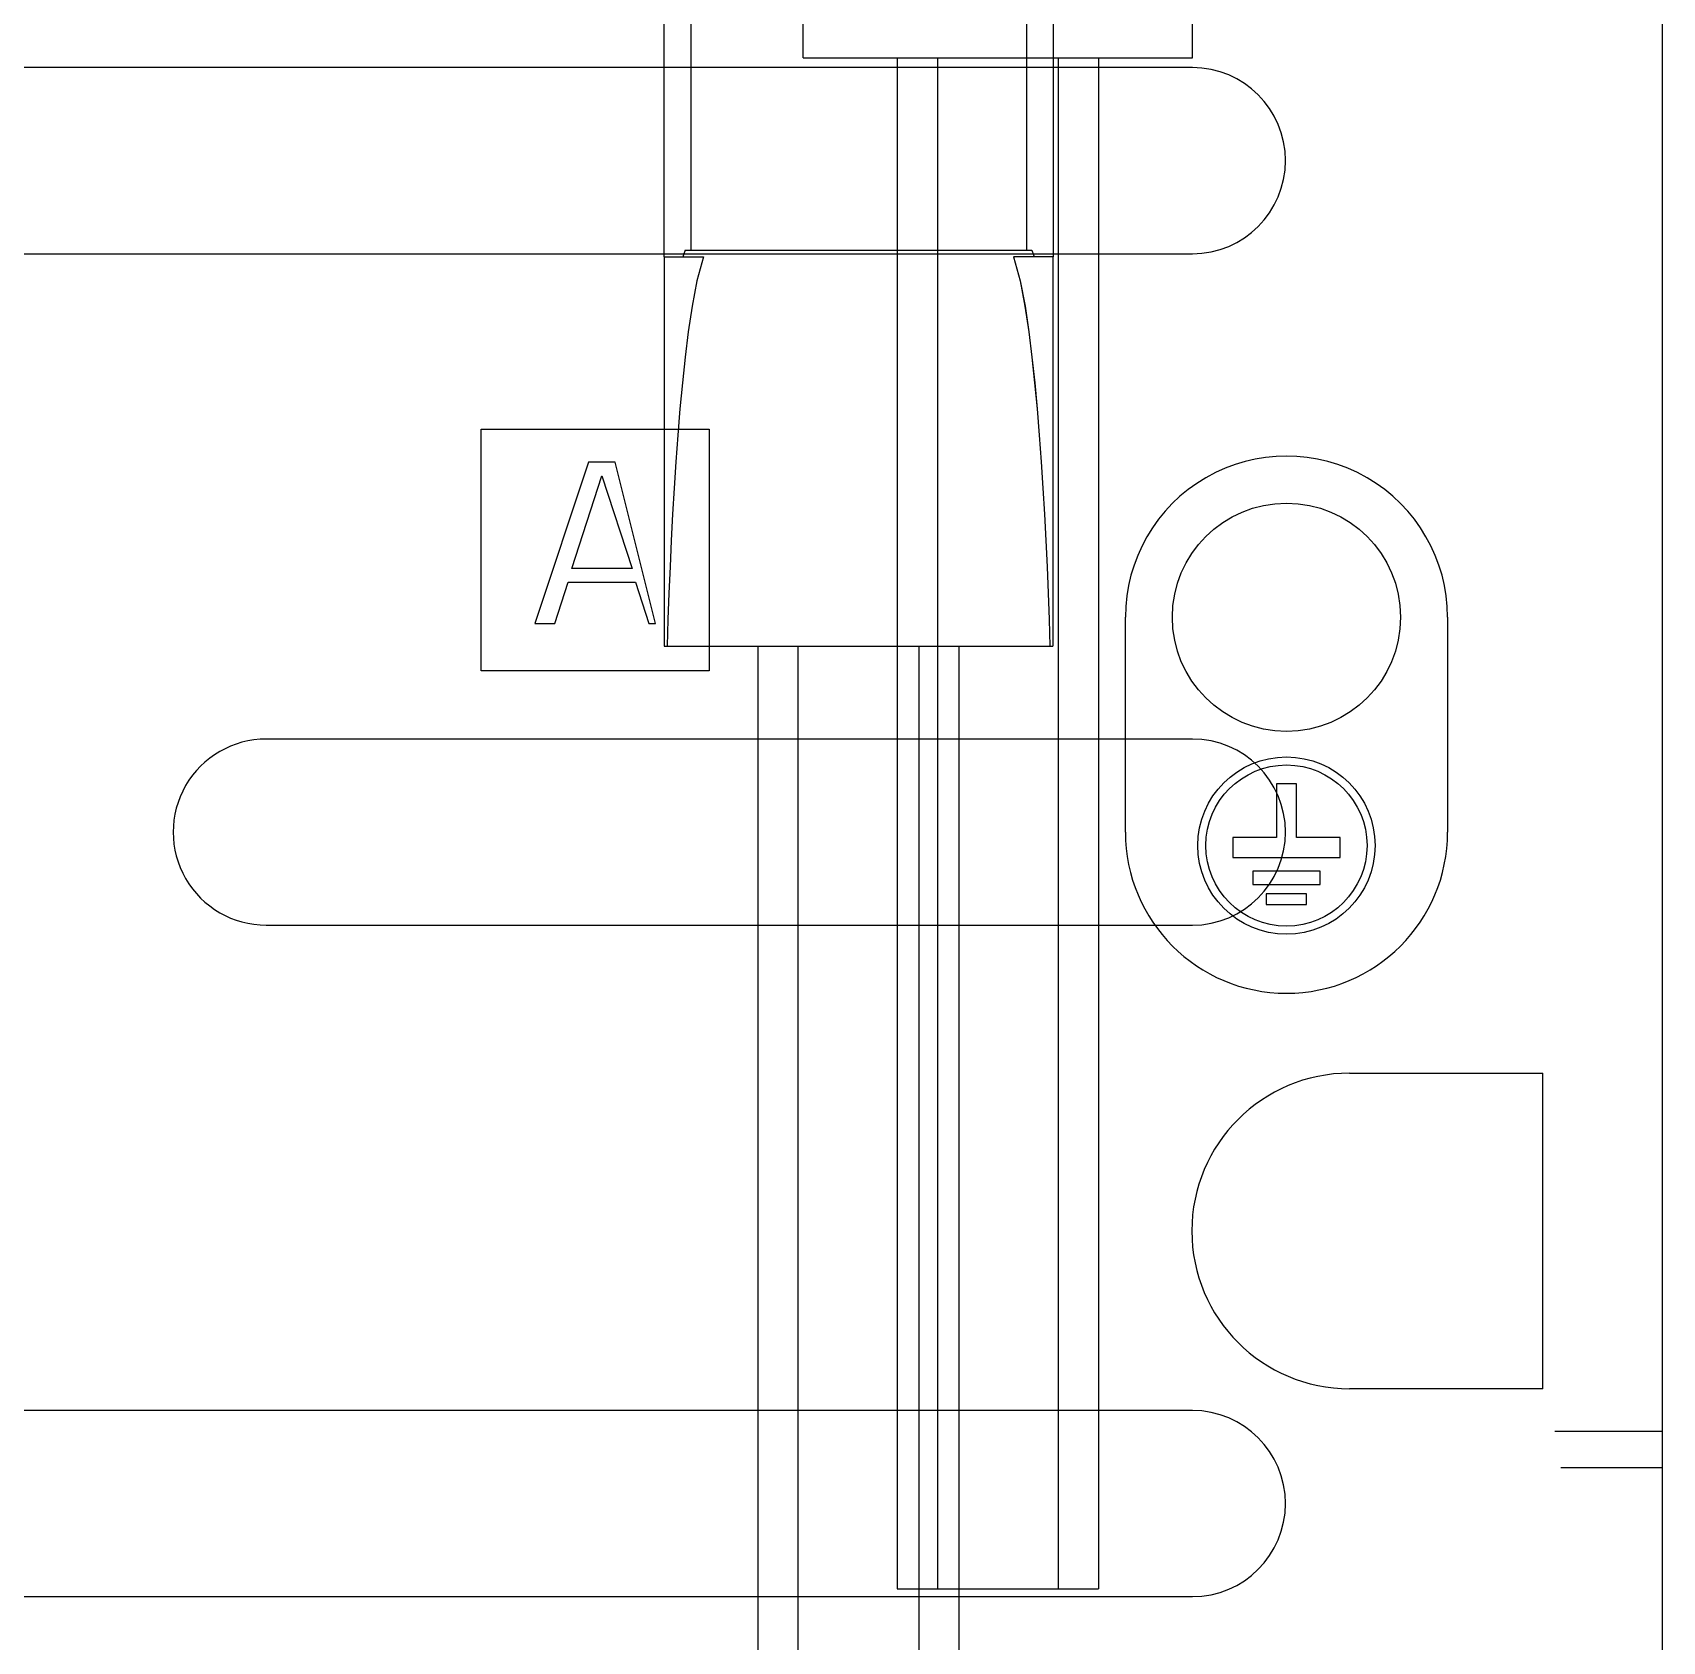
# Model space of a CAD drawing. Extents: x 0 to 171, y 0 to 414.
# Drawn here: x 101.7 to 162, y 108.2 to 167.7 of the extents above; entities that cross this region are included whole.
import ezdxf

# ---------------------------------------------------------------- set-up
doc = ezdxf.new("R2010")
doc.units = 0
doc.layers.add('-15N-THT. THIẾT BỊ ĐÓNG MỞ', color=40, linetype='CONTINUOUS')

# ---------------------------------------------------------------- blocks, each defined once
blk = doc.blocks.new('06 - N - SC VSD ATV630U75~D11N4')
at = {"layer": '-15N-THT. THIẾT BỊ ĐÓNG MỞ'}
for p, q in [((76.549, -202.049), (76.549, 171.658)), ((44.734, -40.166), (44.734, -13.819)), ((39.577, -35.592), (39.577, -47.523)), ((40.571, -35.592), (40.571, -47.286)), ((40.571, -35.592), (40.571, -47.286)), ((53, -35.592), (53, -47.286)), ((53, -35.592), (53, -47.286)), ((53.994, -35.592), (53.994, -47.523)), ((53.994, -35.592), (53.994, -47.523)), ((59.15, -40.166), (59.15, -37.18)), ((44.734, -40.166), (44.734, -40.166)), ((44.734, -40.166), (59.15, -40.166)), ((48.214, -40.166), (48.214, -40.166)), ((48.214, -40.166), (48.214, -96.836)), ((49.705, -40.166), (49.705, -96.836)), ((54.179, -40.166), (54.179, -96.836)), ((55.67, -40.166), (55.67, -40.166)), ((55.67, -40.166), (55.67, -96.836)), ((59.15, -40.166), (59.15, -40.166)), ((59.15, -40.524), (-59.15, -40.524)), ((59.15, -40.524), (59.15, -40.524)), ((60.656, -47.066), (60.656, -47.066)), ((-59.15, -47.412), (59.15, -47.412)), ((39.577, -47.523), (39.577, -47.523)), ((39.577, -47.523), (41.05, -47.523)), ((39.593, -47.523), (39.593, -61.939)), ((39.593, -47.523), (39.593, -47.523)), ((40.297, -47.489), (40.287, -47.523)), ((40.297, -47.489), (40.287, -47.523)), ((40.307, -47.454), (40.297, -47.489)), ((40.307, -47.454), (40.297, -47.489)), ((40.317, -47.42), (40.307, -47.454)), ((40.318, -47.42), (40.307, -47.454)), ((40.328, -47.386), (40.317, -47.42)), ((40.329, -47.386), (40.318, -47.42)), ((40.34, -47.353), (40.328, -47.386)), ((40.34, -47.353), (40.329, -47.386)), ((40.352, -47.319), (40.34, -47.353)), ((40.352, -47.319), (40.34, -47.353)), ((40.364, -47.286), (40.352, -47.319)), ((40.365, -47.286), (40.352, -47.319)), ((40.365, -47.286), (53.207, -47.286)), ((41.05, -47.523), (40.8, -48.413)), ((41.05, -47.523), (40.8, -48.413)), ((52.521, -47.523), (52.771, -48.413)), ((53.994, -47.523), (52.521, -47.523)), ((52.522, -47.523), (52.772, -48.413)), ((53.206, -47.286), (53.219, -47.319)), ((53.207, -47.286), (53.22, -47.319)), ((53.219, -47.319), (53.231, -47.353)), ((53.22, -47.319), (53.232, -47.353)), ((53.231, -47.353), (53.243, -47.386)), ((53.232, -47.353), (53.243, -47.386)), ((53.243, -47.386), (53.253, -47.42)), ((53.243, -47.386), (53.254, -47.42)), ((53.253, -47.42), (53.264, -47.454)), ((53.254, -47.42), (53.264, -47.454)), ((53.264, -47.454), (53.274, -47.489)), ((53.264, -47.454), (53.275, -47.489)), ((53.274, -47.489), (53.284, -47.523)), ((53.275, -47.489), (53.284, -47.523)), ((53.978, -47.523), (53.978, -61.939)), ((53.978, -47.523), (53.978, -47.523)), ((53.994, -47.523), (53.994, -47.523)), ((59.15, -47.412), (59.15, -47.412)), ((40.8, -48.413), (40.621, -49.354)), ((40.8, -48.413), (40.621, -49.353)), ((52.771, -48.413), (52.949, -49.353)), ((52.772, -48.413), (52.95, -49.353)), ((40.621, -49.353), (40.48, -50.306)), ((40.621, -49.354), (40.48, -50.305)), ((52.949, -49.353), (53.091, -50.305)), ((52.95, -49.353), (53.091, -50.306)), ((40.48, -50.305), (40.364, -51.243)), ((40.48, -50.306), (40.364, -51.243)), ((53.091, -50.305), (53.207, -51.243)), ((53.091, -50.306), (53.207, -51.243)), ((40.364, -51.243), (40.263, -52.188)), ((40.364, -51.243), (40.264, -52.188)), ((53.207, -51.243), (53.308, -52.188)), ((53.207, -51.243), (53.307, -52.188)), ((40.264, -52.188), (40.173, -53.157)), ((40.263, -52.188), (40.173, -53.157)), ((53.307, -52.188), (53.397, -53.157)), ((53.308, -52.188), (53.398, -53.157)), ((40.173, -53.157), (40.093, -54.135)), ((40.173, -53.157), (40.093, -54.135)), ((53.397, -53.157), (53.477, -54.135)), ((53.398, -53.157), (53.478, -54.135)), ((32.809, -62.859), (32.809, -53.911)), ((32.809, -53.911), (41.254, -53.911)), ((32.809, -53.911), (32.809, -53.911)), ((40.093, -54.135), (40.022, -55.112)), ((40.093, -54.135), (40.022, -55.112)), ((41.254, -53.911), (41.254, -62.859)), ((41.254, -53.911), (41.254, -53.911)), ((53.477, -54.135), (53.549, -55.112)), ((53.478, -54.135), (53.549, -55.112)), ((36.786, -55.134), (34.798, -61.099)), ((36.786, -55.134), (36.786, -55.134)), ((37.78, -55.134), (36.786, -55.134)), ((37.78, -55.134), (37.78, -55.134)), ((39.266, -61.099), (37.78, -55.134)), ((40.022, -55.112), (39.959, -56.086)), ((40.022, -55.112), (39.959, -56.086)), ((53.549, -55.112), (53.612, -56.086)), ((53.549, -55.112), (53.612, -56.086)), ((36.165, -59.068), (37.283, -55.641)), ((37.283, -55.641), (38.402, -59.068)), ((37.283, -55.641), (37.283, -55.641)), ((39.959, -56.086), (39.902, -57.058)), ((39.959, -56.086), (39.903, -57.058)), ((53.612, -56.086), (53.669, -57.058)), ((53.612, -56.086), (53.668, -57.058)), ((39.903, -57.058), (39.852, -58.029)), ((39.902, -57.058), (39.852, -58.029)), ((53.668, -57.058), (53.719, -58.029)), ((53.669, -57.058), (53.719, -58.029)), ((39.852, -58.029), (39.807, -59.002)), ((39.852, -58.029), (39.807, -59.002)), ((53.719, -58.029), (53.764, -59.002)), ((53.719, -58.029), (53.764, -59.002)), ((38.402, -59.068), (36.165, -59.068)), ((36.165, -59.068), (36.165, -59.068)), ((38.402, -59.068), (38.402, -59.068)), ((39.807, -59.002), (39.767, -59.977)), ((39.807, -59.002), (39.767, -59.978)), ((53.764, -59.002), (53.804, -59.978)), ((53.764, -59.002), (53.804, -59.977)), ((35.543, -61.099), (36.04, -59.576)), ((36.04, -59.576), (36.04, -59.576)), ((36.04, -59.576), (38.526, -59.576)), ((38.526, -59.576), (38.526, -59.576)), ((38.526, -59.576), (39.023, -61.099)), ((39.767, -59.977), (39.731, -60.957)), ((39.767, -59.978), (39.731, -60.957)), ((53.804, -59.977), (53.84, -60.957)), ((53.804, -59.978), (53.84, -60.957)), ((56.664, -68.824), (56.664, -60.87)), ((56.664, -60.87), (56.664, -60.87)), ((58.404, -60.87), (58.404, -60.87)), ((66.855, -60.87), (66.855, -60.87)), ((68.595, -60.87), (68.595, -68.824)), ((68.595, -60.87), (68.595, -60.87)), ((34.798, -61.099), (34.798, -61.099)), ((34.798, -61.099), (35.543, -61.099)), ((35.543, -61.099), (35.543, -61.099)), ((39.023, -61.099), (39.023, -61.099)), ((39.023, -61.099), (39.266, -61.099)), ((39.266, -61.099), (39.266, -61.099)), ((39.731, -60.957), (39.7, -61.939)), ((39.731, -60.957), (39.7, -61.939)), ((53.84, -60.957), (53.871, -61.939)), ((53.84, -60.957), (53.871, -61.939)), ((39.593, -61.939), (39.593, -61.939)), ((39.593, -61.939), (39.7, -61.939)), ((39.7, -61.939), (53.871, -61.939)), ((43.057, -61.939), (43.057, -118.609)), ((43.057, -61.939), (43.057, -61.939)), ((44.549, -118.609), (44.549, -61.939)), ((49.023, -61.939), (49.023, -118.609)), ((50.514, -61.939), (50.514, -61.939)), ((50.514, -118.609), (50.514, -61.939)), ((53.871, -61.939), (53.978, -61.939)), ((53.978, -61.939), (53.978, -61.939)), ((41.254, -62.859), (32.809, -62.859)), ((32.809, -62.859), (32.809, -62.859)), ((41.254, -62.859), (41.254, -62.859)), ((23.978, -65.494), (23.978, -65.494)), ((59.15, -65.38), (24.855, -65.38)), ((24.855, -65.38), (24.855, -65.38)), ((59.15, -65.38), (59.15, -65.38)), ((62.257, -67.034), (62.257, -67.034)), ((62.257, -67.034), (62.257, -69.023)), ((63.003, -67.034), (62.257, -67.034)), ((63.003, -67.034), (63.003, -67.034)), ((63.003, -69.023), (63.003, -67.034)), ((56.664, -68.824), (56.664, -68.824)), ((59.349, -69.321), (59.349, -69.321)), ((59.647, -69.321), (59.647, -69.321)), ((60.641, -69.023), (60.641, -69.023)), ((60.641, -69.023), (60.641, -69.768)), ((62.257, -69.023), (60.641, -69.023)), ((62.257, -69.023), (62.257, -69.023)), ((63.003, -69.023), (63.003, -69.023)), ((64.618, -69.023), (63.003, -69.023)), ((64.618, -69.023), (64.618, -69.023)), ((64.618, -69.768), (64.618, -69.023)), ((65.612, -69.321), (65.612, -69.321)), ((65.911, -69.321), (65.911, -69.321)), ((68.595, -68.824), (68.595, -68.824)), ((60.641, -69.768), (60.641, -69.768)), ((60.641, -69.768), (64.618, -69.768)), ((64.618, -69.768), (64.618, -69.768)), ((61.387, -70.266), (61.387, -70.266)), ((61.387, -70.266), (61.387, -70.763)), ((63.873, -70.266), (61.387, -70.266)), ((63.873, -70.266), (63.873, -70.266)), ((63.873, -70.763), (63.873, -70.266)), ((61.387, -70.763), (61.387, -70.763)), ((61.387, -70.763), (63.873, -70.763)), ((61.884, -71.111), (61.884, -71.111)), ((61.884, -71.111), (61.884, -71.508)), ((63.375, -71.111), (61.884, -71.111)), ((63.375, -71.111), (63.375, -71.111)), ((63.375, -71.508), (63.375, -71.111)), ((63.873, -70.763), (63.873, -70.763)), ((61.884, -71.508), (61.884, -71.508)), ((61.884, -71.508), (63.375, -71.508)), ((63.375, -71.508), (63.375, -71.508)), ((24.855, -72.268), (59.15, -72.268)), ((24.855, -72.268), (24.855, -72.268)), ((59.15, -72.268), (59.15, -72.268)), ((60.656, -71.921), (60.656, -71.921)), ((64.966, -77.748), (72.117, -77.748)), ((64.966, -77.748), (64.966, -77.748)), ((72.117, -89.428), (72.117, -77.748)), ((72.117, -77.748), (72.117, -77.748)), ((59.126, -83.588), (59.126, -83.588)), ((72.117, -89.428), (64.966, -89.428)), ((64.966, -89.428), (64.966, -89.428)), ((72.117, -89.428), (72.117, -89.428)), ((59.15, -90.235), (-59.15, -90.235)), ((59.15, -90.235), (59.15, -90.235)), ((72.572, -90.995), (76.549, -90.995)), ((72.789, -92.34), (76.549, -92.34)), ((-59.15, -97.123), (59.15, -97.123)), ((48.214, -96.836), (55.67, -96.836)), ((48.214, -96.836), (48.214, -96.836)), ((55.67, -96.836), (55.67, -96.836)), ((59.15, -97.123), (59.15, -97.123)), ((60.656, -96.777), (60.656, -96.777))]:
    blk.add_line(p, q, dxfattribs=at)
for centre, radius in [((62.63, -60.87), 4.225), ((62.63, -69.321), 3.281), ((62.63, -69.321), 2.983)]:
    blk.add_circle(centre, radius, dxfattribs=at)
for centre, radius, start, end in [((59.15, -43.968), 3.444, 270.00002, 89.99996), ((62.63, -60.87), 5.965, 0, 180.00002), ((24.855, -68.824), 3.444, 89.99998, 270), ((59.15, -68.824), 3.444, 270.00002, 89.99996), ((62.63, -68.824), 5.965, 180.00002, 0), ((64.966, -83.588), 5.84, 90.00004, 179.99996), ((64.966, -83.588), 5.84, 180.00009, 269.9999), ((59.15, -93.679), 3.444, 270.00002, 89.99996)]:
    blk.add_arc(centre, radius, start, end, dxfattribs=at)

msp = doc.modelspace()

# ---------------------------------------------------------------- block references
msp.add_blockref('06 - N - SC VSD ATV630U75~D11N4', (85.5, 206.951))

doc.saveas('drawing.dxf')
